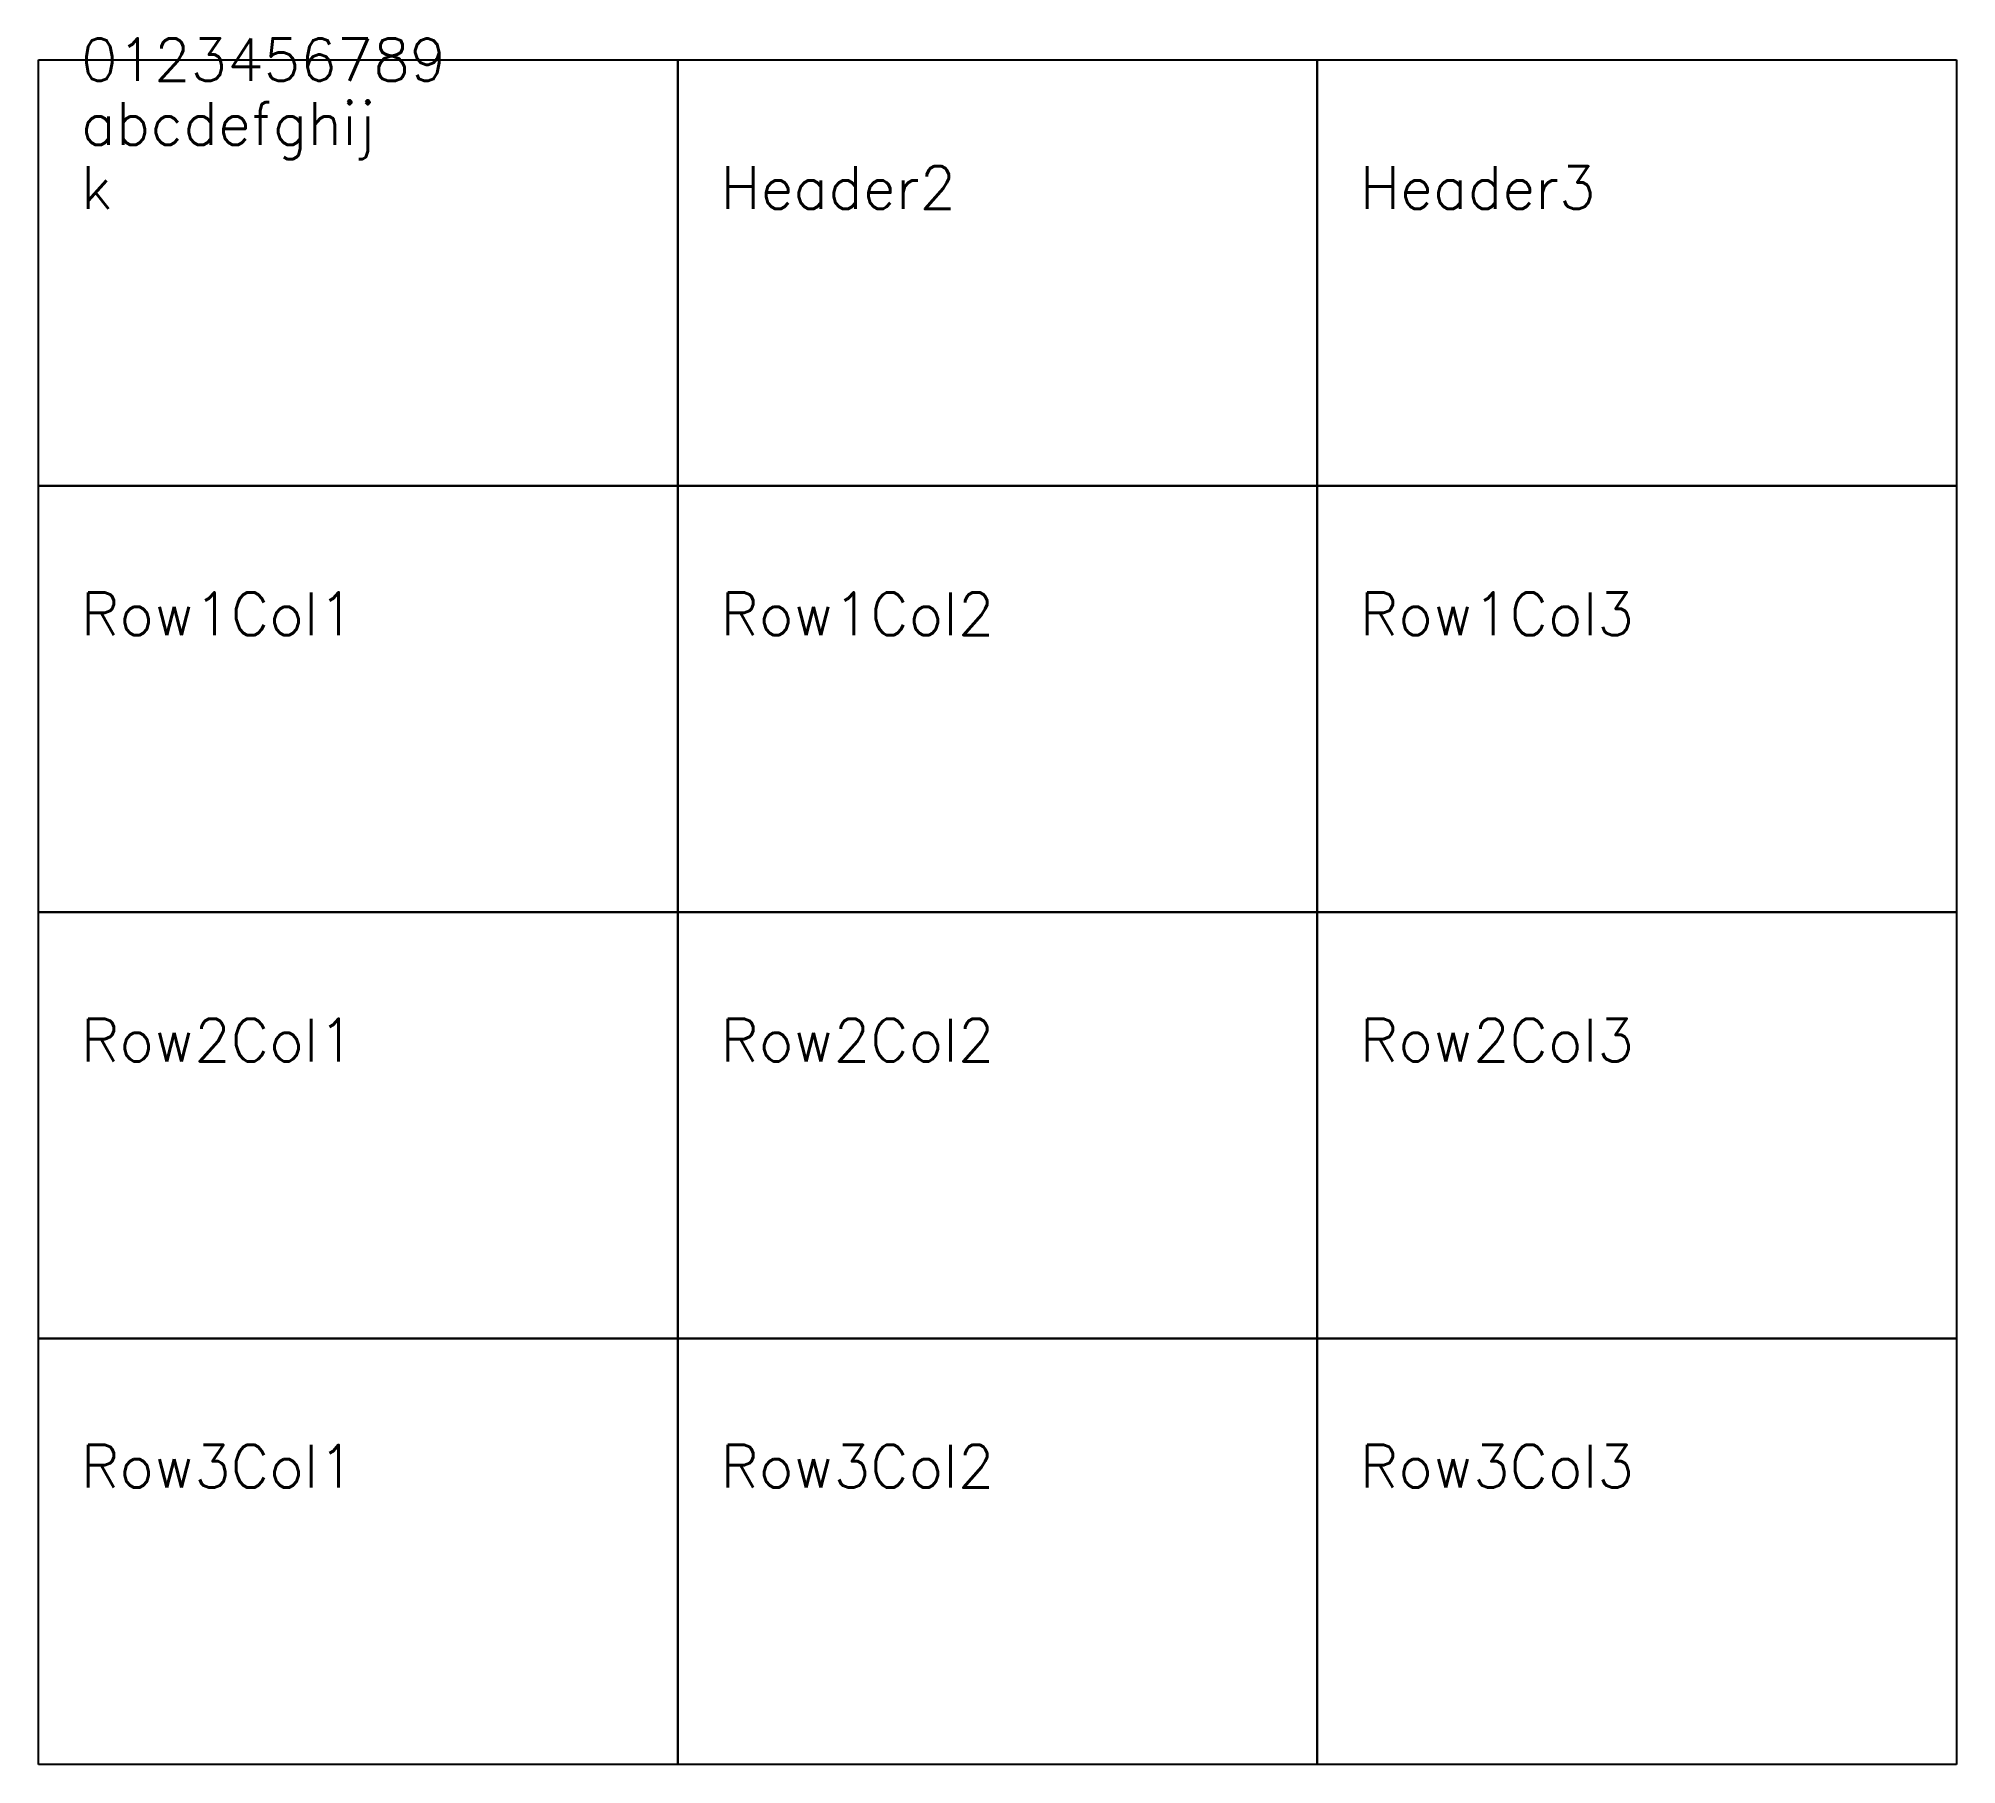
# Model space of a CAD drawing. Extents: x 0 to 45, y -40 to 0.5.
import ezdxf

# ---------------------------------------------------------------- set-up
doc = ezdxf.new("R2010")
doc.units = 0
doc.styles.get("Standard").update_dxf_attribs({"font": 'simplex.shx'})

msp = doc.modelspace()

# ---------------------------------------------------------------- linework, layer by layer
for p, q in [((0, 0), (15, 0)), ((0, -10), (0, 0)), ((15, 0), (15, -10)), ((15, 0), (30, 0)), ((15, -10), (15, 0)), ((30, 0), (30, -10)), ((30, 0), (45, 0)), ((30, -10), (30, 0)), ((45, 0), (45, -10)), ((15, -10), (0, -10)), ((0, -10), (15, -10)), ((0, -20), (0, -10)), ((30, -10), (15, -10)), ((15, -10), (15, -20)), ((15, -10), (30, -10)), ((15, -20), (15, -10)), ((45, -10), (30, -10)), ((30, -10), (30, -20)), ((30, -10), (45, -10)), ((30, -20), (30, -10)), ((45, -10), (45, -20)), ((15, -20), (0, -20)), ((0, -20), (15, -20)), ((0, -30), (0, -20)), ((30, -20), (15, -20)), ((15, -20), (15, -30)), ((15, -20), (30, -20)), ((15, -30), (15, -20)), ((45, -20), (30, -20)), ((30, -20), (30, -30)), ((30, -20), (45, -20)), ((30, -30), (30, -20)), ((45, -20), (45, -30)), ((15, -30), (0, -30)), ((0, -30), (15, -30)), ((0, -40), (0, -30)), ((30, -30), (15, -30)), ((15, -30), (15, -40)), ((15, -30), (30, -30)), ((15, -40), (15, -30)), ((45, -30), (30, -30)), ((30, -30), (30, -40)), ((30, -30), (45, -30)), ((30, -40), (30, -30)), ((45, -30), (45, -40)), ((15, -40), (0, -40)), ((30, -40), (15, -40)), ((45, -40), (30, -40))]:
    msp.add_line(p, q)

# ---------------------------------------------------------------- texts
for s, p in [('0123456789', (1, -0.5)), ('abcdefghij', (1, -2)), ('k', (1, -3.5)), ('Header2', (16, -3.5)), ('Header3', (31, -3.5)), ('Row1Col1', (1, -13.5)), ('Row1Col2', (16, -13.5)), ('Row1Col3', (31, -13.5)), ('Row2Col1', (1, -23.5)), ('Row2Col2', (16, -23.5)), ('Row2Col3', (31, -23.5)), ('Row3Col1', (1, -33.5)), ('Row3Col2', (16, -33.5)), ('Row3Col3', (31, -33.5))]:
    msp.add_text(s, height=1).set_placement(p)

doc.saveas('drawing.dxf')
